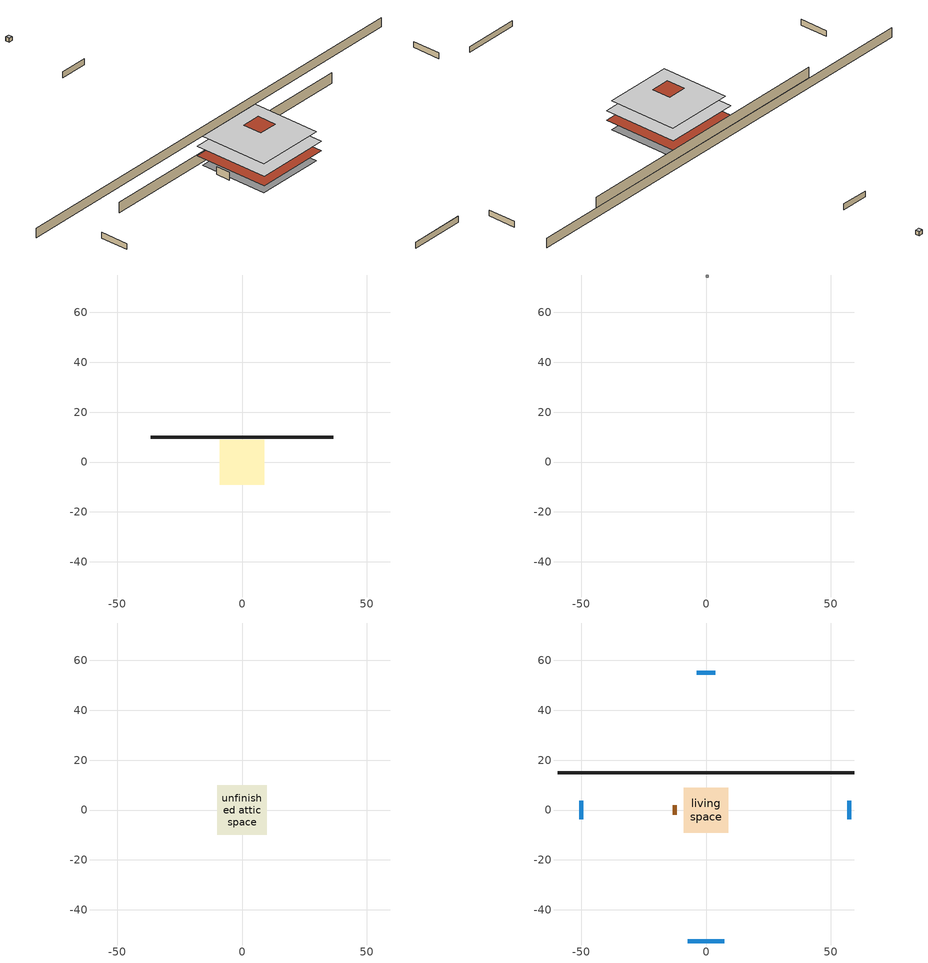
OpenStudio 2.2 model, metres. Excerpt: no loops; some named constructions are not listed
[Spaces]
finished basement space
 floor ground (GrndUninsFinBFloor): -9.02,-9.02 -9.02,9.02 9.02,9.02 9.02,-9.02 z-2.13
 wall ground (GrndInsFinWall): 36.58,10 -36.58,10 z-2.13:0.61
res ds_u 1 ret air space
 floor adiabatic (AdiabaticConst): 0,74 0,75 1,75 1,74 z0
 wall adiabatic (AdiabaticConst): 0,75 0,74 1,74 1,75 0,75 z0:1
 ceiling adiabatic (AdiabaticConst): 1,74 1,75 0,75 0,74 z1
unfinished attic space
 floor to living space (FinInsUnfinUAFloor 1): -9.88,-9.88 -9.88,9.88 9.88,9.88 9.88,-9.88 z3
 roof outside (UnfinInsExtRoof 6): 9.88,-9.88 9.88,9.88 -9.88,9.88 -9.88,-9.88 z0.5
 roof outside (UnfinInsExtRoof 7): 2.5,-2.5 2.5,2.5 -2.5,2.5 -2.5,-2.5 z8
living space
 floor to finished basement space (Construction 3): -9.02,-9.02 -9.02,9.02 9.02,9.02 9.02,-9.02 z5.5
 wall outside (ExtInsFinWall 3): 59.36,15 -59.36,15 z0:2.44
 wall adiabatic (Construction 1): -7.32,-52.5 7.32,-52.5 / 3.66,55 -3.66,55 / 57.5,-3.66 57.5,3.66 / -50,3.66 -50,-3.66 z0:1.53; -12.5,1.83 -12.5,-1.83 z0:2.03
 window inside (WindowConstruction): -7.32,-52.5 7.32,-52.5 z0:1.52
 window inside (WindowConstruction 1): 3.66,55 -3.66,55 z0:1.52
 window inside (WindowConstruction 2): 57.5,-3.66 57.5,3.66 z0:1.52
 window inside (WindowConstruction 3): -50,3.66 -50,-3.66 z0:1.52
 door inside (LivingDoors): -12.5,1.83 -12.5,-1.83 z0:2.03
[Material] Roughness=Rough
Name | Thickness {m} | Conductivity {W/m-K} | Density {kg/m3} | Specific Heat {J/kg-K} | Thermal Absorptance | Solar Absorptance | Visible Absorptance
UAAdditionalCeilingIns | 0.12827 | 0.0411049 | 16.0185 | 1046.7
UATrussandIns | 0.0889 | 0.045211 | 70.6414 | 1180.37
ResCeilingMass1 | 0.0127 | 0.160266 | 800.923 | 837.36 | 0.9 | 0.3 | 0.1
ResFloorCovering | 0.0127 | 0.0721139 | 54.4628 | 1339.776 | 0.9 | 0.9
ResFloorSheathing | 0.01905 | 0.11544 | 512.591 | 1214.172
ResFloorMass | 0.015875 | 0.11544 | 544.628 | 1214.172 | 0.9 | 0.6
[Construction]
RevFinInsUnfinUAFloor 1: ResCeilingMass1, UAAdditionalCeilingIns, UATrussandIns
RevConstruction 3: ResFloorCovering, ResFloorMass, ResFloorSheathing
[Schedule:Day]
residential heating setpoint allday1; residential heating setpoint allday2; residential heating setpoint allday3; residential heating setpoint allday4; residential heating setpoint allday5; residential heating setpoint allday6; residential heating setpoint allday10; residential heating setpoint allday11; residential heating setpoint allday12: 1, 0, 20, 2, 0, 20, 3, 0, 20, 4, 0, 20, 5, 0, 20, 6, 0, 20, 7, 0, 20, 8, 0, 20, 9, 0, 20, 10, 0, 20, 11, 0, 20, 12, 0, 20, 13, 0, 20, 14, 0, 20, 15, 0, 20, 16, 0, 20, 17, 0, 20, 18, 0, 20, 19, 0, 20, 20, 0, 20, 21, 0, 20, 22, 0, 20, 23, 0, 20, 24, 0, 20
residential heating setpoint allday7; residential heating setpoint allday8; residential heating setpoint allday9: 1, 0, -10000, 2, 0, -10000, 3, 0, -10000, 4, 0, -10000, 5, 0, -10000, 6, 0, -10000, 7, 0, -10000, 8, 0, -10000, 9, 0, -10000, 10, 0, -10000, 11, 0, -10000, 12, 0, -10000, 13, 0, -10000, 14, 0, -10000, 15, 0, -10000, 16, 0, -10000, 17, 0, -10000, 18, 0, -10000, 19, 0, -10000, 20, 0, -10000, 21, 0, -10000, 22, 0, -10000, 23, 0, -10000, 24, 0, -10000
residential cooling setpoint allday1; residential cooling setpoint allday2; residential cooling setpoint allday3; residential cooling setpoint allday4; residential cooling setpoint allday11; residential cooling setpoint allday12: 1, 0, 10000, 2, 0, 10000, 3, 0, 10000, 4, 0, 10000, 5, 0, 10000, 6, 0, 10000, 7, 0, 10000, 8, 0, 10000, 9, 0, 10000, 10, 0, 10000, 11, 0, 10000, 12, 0, 10000, 13, 0, 10000, 14, 0, 10000, 15, 0, 10000, 16, 0, 10000, 17, 0, 10000, 18, 0, 10000, 19, 0, 10000, 20, 0, 10000, 21, 0, 10000, 22, 0, 10000, 23, 0, 10000, 24, 0, 10000
residential cooling setpoint allday5; residential cooling setpoint allday6; residential cooling setpoint allday7; residential cooling setpoint allday8; residential cooling setpoint allday9; residential cooling setpoint allday10: 1, 0, 25.5556, 2, 0, 25.5556, 3, 0, 25.5556, 4, 0, 25.5556, 5, 0, 25.5556, 6, 0, 25.5556, 7, 0, 25.5556, 8, 0, 25.5556, 9, 0, 25.5556, 10, 0, 25.5556, 11, 0, 25.5556, 12, 0, 25.5556, 13, 0, 25.5556, 14, 0, 25.5556, 15, 0, 25.5556, 16, 0, 25.5556, 17, 0, 25.5556, 18, 0, 25.5556, 19, 0, 25.5556, 20, 0, 25.5556, 21, 0, 25.5556, 22, 0, 25.5556, 23, 0, 25.5556, 24, 0, 25.5556
residential ceiling fan benchmark|finished basement space schedule allday7; residential ceiling fan benchmark|finished basement space schedule allday8; residential misc plug loads schedule allday7; residential misc plug loads schedule allday8: 1, 0, 0.367968, 2, 0, 0.34037, 3, 0, 0.34037, 4, 0, 0.331171, 5, 0, 0.303573, 6, 0, 0.331171, 7, 0, 0.395565, 8, 0, 0.432362, 9, 0, 0.312772, 10, 0, 0.211581, 11, 0, 0.220781, 12, 0, 0.22998, 13, 0, 0.220781, 14, 0, 0.257577, 15, 0, 0.285175, 16, 0, 0.294374, 17, 0, 0.358768, 18, 0, 0.487557, 19, 0, 0.579549, 20, 0, 0.616346, 21, 0, 0.653142, 22, 0, 0.634744, 23, 0, 0.542752, 24, 0, 0.459959
residential ceiling fan benchmark|finished basement space schedule allday9; residential misc plug loads schedule allday6; residential misc plug loads schedule allday9: 1, 0, 0.370657, 2, 0, 0.342857, 3, 0, 0.342857, 4, 0, 0.333591, 5, 0, 0.305792, 6, 0, 0.333591, 7, 0, 0.398456, 8, 0, 0.435522, 9, 0, 0.315058, 10, 0, 0.213128, 11, 0, 0.222394, 12, 0, 0.23166, 13, 0, 0.222394, 14, 0, 0.25946, 15, 0, 0.287259, 16, 0, 0.296525, 17, 0, 0.36139, 18, 0, 0.49112, 19, 0, 0.583784, 20, 0, 0.62085, 21, 0, 0.657916, 22, 0, 0.639383, 23, 0, 0.546719, 24, 0, 0.463321
residential ceiling fan benchmark|finished basement space schedule allday10; residential misc plug loads schedule allday10: 1, 0, 0.443712, 2, 0, 0.410434, 3, 0, 0.410434, 4, 0, 0.399341, 5, 0, 0.366063, 6, 0, 0.399341, 7, 0, 0.476991, 8, 0, 0.521362, 9, 0, 0.377156, 10, 0, 0.255135, 11, 0, 0.266227, 12, 0, 0.27732, 13, 0, 0.266227, 14, 0, 0.310599, 15, 0, 0.343877, 16, 0, 0.35497, 17, 0, 0.43262, 18, 0, 0.587919, 19, 0, 0.698847, 20, 0, 0.743218, 21, 0, 0.787589, 22, 0, 0.765404, 23, 0, 0.654476, 24, 0, 0.55464
residential ceiling fan benchmark|finished basement space schedule allday11; residential misc plug loads schedule allday11: 1, 0, 0.442368, 2, 0, 0.40919, 3, 0, 0.40919, 4, 0, 0.398131, 5, 0, 0.364953, 6, 0, 0.398131, 7, 0, 0.475545, 8, 0, 0.519782, 9, 0, 0.376013, 10, 0, 0.254361, 11, 0, 0.265421, 12, 0, 0.27648, 13, 0, 0.265421, 14, 0, 0.309657, 15, 0, 0.342835, 16, 0, 0.353894, 17, 0, 0.431309, 18, 0, 0.586137, 19, 0, 0.696729, 20, 0, 0.740966, 21, 0, 0.785203, 22, 0, 0.763084, 23, 0, 0.652493, 24, 0, 0.55296
residential ceiling fan benchmark|finished basement space schedule allday12; residential misc plug loads schedule allday1; residential misc plug loads schedule allday12: 1, 0, 0.559347, 2, 0, 0.517396, 3, 0, 0.517396, 4, 0, 0.503412, 5, 0, 0.461461, 6, 0, 0.503412, 7, 0, 0.601298, 8, 0, 0.657232, 9, 0, 0.475445, 10, 0, 0.321624, 11, 0, 0.335608, 12, 0, 0.349592, 13, 0, 0.335608, 14, 0, 0.391543, 15, 0, 0.433494, 16, 0, 0.447477, 17, 0, 0.545363, 18, 0, 0.741134, 19, 0, 0.880971, 20, 0, 0.936905, 21, 0, 0.99284, 22, 0, 0.964873, 23, 0, 0.825036, 24, 0, 0.699183
residential refrigerator schedule allday1; residential refrigerator schedule allday12: 1, 0, 0.610949, 2, 0, 0.595675, 3, 0, 0.580401, 4, 0, 0.565128, 5, 0, 0.549854, 6, 0, 0.549854, 7, 0, 0.580401, 8, 0, 0.610949, 9, 0, 0.626223, 10, 0, 0.626223, 11, 0, 0.610949, 12, 0, 0.610949, 13, 0, 0.641496, 14, 0, 0.641496, 15, 0, 0.641496, 16, 0, 0.626223, 17, 0, 0.672044, 18, 0, 0.733139, 19, 0, 0.763686, 20, 0, 0.733139, 21, 0, 0.717865, 22, 0, 0.702591, 23, 0, 0.672044, 24, 0, 0.626223
residential refrigerator schedule allday2: 1, 0, 0.609489, 2, 0, 0.594252, 3, 0, 0.579015, 4, 0, 0.563777, 5, 0, 0.54854, 6, 0, 0.54854, 7, 0, 0.579015, 8, 0, 0.609489, 9, 0, 0.624726, 10, 0, 0.624726, 11, 0, 0.609489, 12, 0, 0.609489, 13, 0, 0.639964, 14, 0, 0.639964, 15, 0, 0.639964, 16, 0, 0.624726, 17, 0, 0.670438, 18, 0, 0.731387, 19, 0, 0.761861, 20, 0, 0.731387, 21, 0, 0.71615, 22, 0, 0.700912, 23, 0, 0.670438, 24, 0, 0.624726
residential refrigerator schedule allday3; residential refrigerator schedule allday4; residential refrigerator schedule allday5: 1, 0, 0.791241, 2, 0, 0.77146, 3, 0, 0.751679, 4, 0, 0.731898, 5, 0, 0.712117, 6, 0, 0.712117, 7, 0, 0.751679, 8, 0, 0.791241, 9, 0, 0.811022, 10, 0, 0.811022, 11, 0, 0.791241, 12, 0, 0.791241, 13, 0, 0.830803, 14, 0, 0.830803, 15, 0, 0.830803, 16, 0, 0.811022, 17, 0, 0.870365, 18, 0, 0.949489, 19, 0, 0.989051, 20, 0, 0.949489, 21, 0, 0.929708, 22, 0, 0.909927, 23, 0, 0.870365, 24, 0, 0.811022
residential refrigerator schedule allday6; residential refrigerator schedule allday7; residential refrigerator schedule allday8; residential refrigerator schedule allday9: 1, 0, 0.8, 2, 0, 0.78, 3, 0, 0.76, 4, 0, 0.74, 5, 0, 0.72, 6, 0, 0.72, 7, 0, 0.76, 8, 0, 0.8, 9, 0, 0.82, 10, 0, 0.82, 11, 0, 0.8, 12, 0, 0.8, 13, 0, 0.84, 14, 0, 0.84, 15, 0, 0.84, 16, 0, 0.82, 17, 0, 0.88, 18, 0, 0.96, 19, 0, 1, 20, 0, 0.96, 21, 0, 0.94, 22, 0, 0.92, 23, 0, 0.88, 24, 0, 0.82
residential refrigerator schedule allday10: 1, 0, 0.679562, 2, 0, 0.662573, 3, 0, 0.645584, 4, 0, 0.628595, 5, 0, 0.611606, 6, 0, 0.611606, 7, 0, 0.645584, 8, 0, 0.679562, 9, 0, 0.696551, 10, 0, 0.696551, 11, 0, 0.679562, 12, 0, 0.679562, 13, 0, 0.71354, 14, 0, 0.71354, 15, 0, 0.71354, 16, 0, 0.696551, 17, 0, 0.747518, 18, 0, 0.815474, 19, 0, 0.849453, 20, 0, 0.815474, 21, 0, 0.798485, 22, 0, 0.781496, 23, 0, 0.747518, 24, 0, 0.696551
residential refrigerator schedule allday11: 1, 0, 0.675182, 2, 0, 0.658303, 3, 0, 0.641423, 4, 0, 0.624544, 5, 0, 0.607664, 6, 0, 0.607664, 7, 0, 0.641423, 8, 0, 0.675182, 9, 0, 0.692062, 10, 0, 0.692062, 11, 0, 0.675182, 12, 0, 0.675182, 13, 0, 0.708942, 14, 0, 0.708942, 15, 0, 0.708942, 16, 0, 0.692062, 17, 0, 0.742701, 18, 0, 0.810219, 19, 0, 0.843978, 20, 0, 0.810219, 21, 0, 0.793339, 22, 0, 0.77646, 23, 0, 0.742701, 24, 0, 0.692062
residential clothes dryer electric schedule weekday1; residential clothes dryer electric schedule weekday2; residential clothes dryer electric schedule weekday3; residential clothes dryer electric schedule weekday4; residential clothes dryer electric schedule weekday5; residential clothes dryer electric schedule weekday6; residential clothes dryer electric schedule weekday7; residential clothes dryer electric schedule weekday8; residential clothes dryer electric schedule weekday9; residential clothes dryer electric schedule weekday10; residential clothes dryer electric schedule weekday11; residential clothes dryer electric schedule weekday12: 1, 0, 0.100913, 2, 0, 0.0605475, 3, 0, 0.040365, 4, 0, 0.0201825, 5, 0, 0.040365, 6, 0, 0.0605475, 7, 0, 0.16146, 8, 0, 0.32292, 9, 0, 0.48438, 10, 0, 0.686205, 11, 0, 0.787118, 12, 0, 0.817391, 13, 0, 0.746753, 14, 0, 0.676114, 15, 0, 0.575201, 16, 0, 0.615566, 17, 0, 0.555019, 18, 0, 0.544928, 19, 0, 0.514654, 20, 0, 0.514654, 21, 0, 0.524745, 22, 0, 0.544928, 23, 0, 0.444015, 24, 0, 0.24219
residential clothes dryer electric schedule weekend1; residential clothes dryer electric schedule weekend2; residential clothes dryer electric schedule weekend3; residential clothes dryer electric schedule weekend4; residential clothes dryer electric schedule weekend5; residential clothes dryer electric schedule weekend6; residential clothes dryer electric schedule weekend7; residential clothes dryer electric schedule weekend8; residential clothes dryer electric schedule weekend9; residential clothes dryer electric schedule weekend10; residential clothes dryer electric schedule weekend11; residential clothes dryer electric schedule weekend12: 1, 0, 0.123457, 2, 0, 0.0740741, 3, 0, 0.0493827, 4, 0, 0.0246914, 5, 0, 0.0493827, 6, 0, 0.0740741, 7, 0, 0.197531, 8, 0, 0.395062, 9, 0, 0.592593, 10, 0, 0.839506, 11, 0, 0.962963, 12, 0, 1, 13, 0, 0.91358, 14, 0, 0.82716, 15, 0, 0.703704, 16, 0, 0.753086, 17, 0, 0.679012, 18, 0, 0.666667, 19, 0, 0.62963, 20, 0, 0.62963, 21, 0, 0.641975, 22, 0, 0.666667, 23, 0, 0.54321, 24, 0, 0.296296
residential range electric schedule allday1; residential range electric schedule allday2; residential range electric schedule allday12: 1, 0, 0.0466667, 2, 0, 0.0466667, 3, 0, 0.0266667, 4, 0, 0.0266667, 5, 0, 0.0466667, 6, 0, 0.0733333, 7, 0, 0.166667, 8, 0, 0.28, 9, 0, 0.306667, 10, 0, 0.32, 11, 0, 0.28, 12, 0, 0.333333, 13, 0, 0.38, 14, 0, 0.306667, 15, 0, 0.38, 16, 0, 0.293333, 17, 0, 0.613333, 18, 0, 1, 19, 0, 0.78, 20, 0, 0.4, 21, 0, 0.233333, 22, 0, 0.166667, 23, 0, 0.106667, 24, 0, 0.0733333
residential range electric schedule allday3; residential range electric schedule allday5: 1, 0, 0.0421574, 2, 0, 0.0421574, 3, 0, 0.0240899, 4, 0, 0.0240899, 5, 0, 0.0421574, 6, 0, 0.0662473, 7, 0, 0.150562, 8, 0, 0.252944, 9, 0, 0.277034, 10, 0, 0.289079, 11, 0, 0.252944, 12, 0, 0.301124, 13, 0, 0.343282, 14, 0, 0.277034, 15, 0, 0.343282, 16, 0, 0.264989, 17, 0, 0.554069, 18, 0, 0.903373, 19, 0, 0.704631, 20, 0, 0.361349, 21, 0, 0.210787, 22, 0, 0.150562, 23, 0, 0.0963598, 24, 0, 0.0662473
residential range electric schedule allday4: 1, 0, 0.0419872, 2, 0, 0.0419872, 3, 0, 0.0239927, 4, 0, 0.0239927, 5, 0, 0.0419872, 6, 0, 0.0659799, 7, 0, 0.149954, 8, 0, 0.251923, 9, 0, 0.275916, 10, 0, 0.287912, 11, 0, 0.251923, 12, 0, 0.299909, 13, 0, 0.341896, 14, 0, 0.275916, 15, 0, 0.341896, 16, 0, 0.26392, 17, 0, 0.551832, 18, 0, 0.899727, 19, 0, 0.701787, 20, 0, 0.359891, 21, 0, 0.209936, 22, 0, 0.149954, 23, 0, 0.0959708, 24, 0, 0.0659799
residential range electric schedule allday6; residential range electric schedule allday9: 1, 0, 0.0378608, 2, 0, 0.0378608, 3, 0, 0.0216348, 4, 0, 0.0216348, 5, 0, 0.0378608, 6, 0, 0.0594956, 7, 0, 0.135217, 8, 0, 0.227165, 9, 0, 0.2488, 10, 0, 0.259617, 11, 0, 0.227165, 12, 0, 0.270435, 13, 0, 0.308295, 14, 0, 0.2488, 15, 0, 0.308295, 16, 0, 0.237982, 17, 0, 0.4976, 18, 0, 0.811304, 19, 0, 0.632817, 20, 0, 0.324521, 21, 0, 0.189304, 22, 0, 0.135217, 23, 0, 0.086539, 24, 0, 0.0594956
residential range electric schedule allday7; residential range electric schedule allday8: 1, 0, 0.0381161, 2, 0, 0.0381161, 3, 0, 0.0217806, 4, 0, 0.0217806, 5, 0, 0.0381161, 6, 0, 0.0598967, 7, 0, 0.136129, 8, 0, 0.228696, 9, 0, 0.250477, 10, 0, 0.261367, 11, 0, 0.228696, 12, 0, 0.272258, 13, 0, 0.310374, 14, 0, 0.250477, 15, 0, 0.310374, 16, 0, 0.239587, 17, 0, 0.500954, 18, 0, 0.816773, 19, 0, 0.637083, 20, 0, 0.326709, 21, 0, 0.19058, 22, 0, 0.136129, 23, 0, 0.0871225, 24, 0, 0.0598967
residential range electric schedule allday10; residential range electric schedule allday11: 1, 0, 0.0461562, 2, 0, 0.0461562, 3, 0, 0.026375, 4, 0, 0.026375, 5, 0, 0.0461562, 6, 0, 0.0725311, 7, 0, 0.164844, 8, 0, 0.276937, 9, 0, 0.303312, 10, 0, 0.3165, 11, 0, 0.276937, 12, 0, 0.329687, 13, 0, 0.375843, 14, 0, 0.303312, 15, 0, 0.375843, 16, 0, 0.290125, 17, 0, 0.606624, 18, 0, 0.989061, 19, 0, 0.771468, 20, 0, 0.395624, 21, 0, 0.230781, 22, 0, 0.164844, 23, 0, 0.1055, 24, 0, 0.0725311
residential misc plug loads schedule allday2: 1, 0, 0.56338, 2, 0, 0.521127, 3, 0, 0.521127, 4, 0, 0.507042, 5, 0, 0.464789, 6, 0, 0.507042, 7, 0, 0.605634, 8, 0, 0.661972, 9, 0, 0.478873, 10, 0, 0.323944, 11, 0, 0.338028, 12, 0, 0.352113, 13, 0, 0.338028, 14, 0, 0.394366, 15, 0, 0.43662, 16, 0, 0.450704, 17, 0, 0.549296, 18, 0, 0.746479, 19, 0, 0.887324, 20, 0, 0.943662, 21, 0, 1, 22, 0, 0.971831, 23, 0, 0.830986, 24, 0, 0.704225
residential misc plug loads schedule allday3; residential misc plug loads schedule allday5: 1, 0, 0.445057, 2, 0, 0.411678, 3, 0, 0.411678, 4, 0, 0.400551, 5, 0, 0.367172, 6, 0, 0.400551, 7, 0, 0.478436, 8, 0, 0.522942, 9, 0, 0.378298, 10, 0, 0.255908, 11, 0, 0.267034, 12, 0, 0.278161, 13, 0, 0.267034, 14, 0, 0.31154, 15, 0, 0.344919, 16, 0, 0.356046, 17, 0, 0.433931, 18, 0, 0.5897, 19, 0, 0.700965, 20, 0, 0.74547, 21, 0, 0.789976, 22, 0, 0.767723, 23, 0, 0.656459, 24, 0, 0.556321
residential misc plug loads schedule allday4: 1, 0, 0.443264, 2, 0, 0.410019, 3, 0, 0.410019, 4, 0, 0.398938, 5, 0, 0.365693, 6, 0, 0.398938, 7, 0, 0.476509, 8, 0, 0.520835, 9, 0, 0.376775, 10, 0, 0.254877, 11, 0, 0.265959, 12, 0, 0.27704, 13, 0, 0.265959, 14, 0, 0.310285, 15, 0, 0.34353, 16, 0, 0.354611, 17, 0, 0.432183, 18, 0, 0.587325, 19, 0, 0.698141, 20, 0, 0.742468, 21, 0, 0.786794, 22, 0, 0.764631, 23, 0, 0.653815, 24, 0, 0.55408
